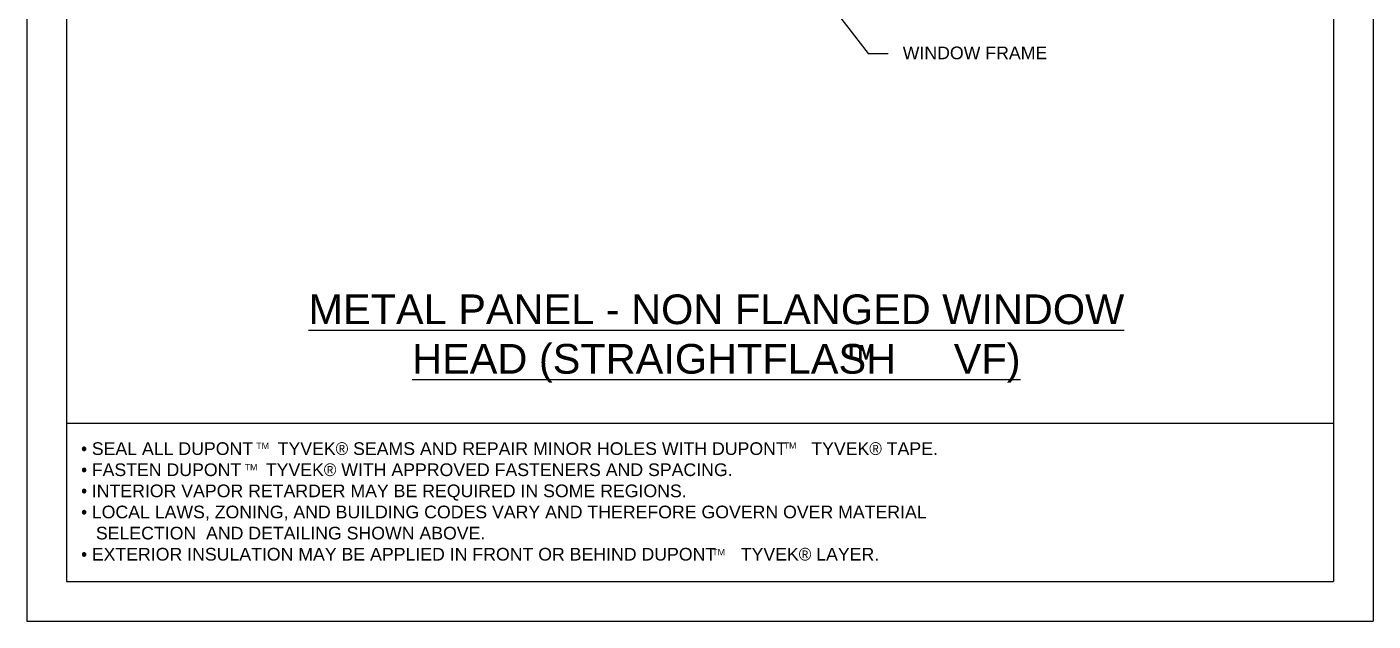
# Model space of a CAD drawing. Extents: x -129 to 26, y 0 to 100.
# Drawn here: x 0 to 25.5, y 0 to 11.25 of the extents above; entities that cross this region are included whole.
import ezdxf

# ---------------------------------------------------------------- set-up
doc = ezdxf.new("R2010")
doc.units = 0
doc.header["$LTSCALE"] = 1.5
doc.header["$MEASUREMENT"] = 0
doc.layers.get('DEFPOINTS').update_dxf_attribs({"linetype": 'CONTINUOUS'})
doc.layers.add('8X11-TTB$0$B', color=7, linetype='CONTINUOUS')
doc.layers.add('TEXT', color=7, linetype='CONTINUOUS')
doc.styles.add('DETAILS', font='sanss___.ttf', dxfattribs={"height": 1})
doc.dimstyles.new('TYVEKDETAILS', dxfattribs={"dimscale": 6, "dimtxt": 1.5, "dimasz": 0.1, "dimexe": 0.75, "dimexo": 0.75, "dimgap": 0.75, "dimtad": 0, "dimtih": 1, "dimtoh": 1, "dimdec": 4, "dimzin": 0, "dimtxsty": 'DETAILS', "dimcen": 0.0625, "dimazin": 3, "dimtfac": 1, "dimtdec": 4, "dimtofl": 0, "dimtmove": 0, "dimatfit": 3, "dimtolj": 1, "dimtzin": 0})

msp = doc.modelspace()

# ---------------------------------------------------------------- linework, layer by layer
at = {"layer": '8X11-TTB$0$B', "color": 7}
for p, q in [((0.7499999999999893, 32.25), (0.75, 0.7499999999999964)), ((24.75, 32.25000000000001), (24.75, 0.7499999999999964)), ((0.75, 3.749999999999996), (24.75, 3.749999999999996)), ((0.75, 0.7499999999999964), (24.75, 0.7499999999999964))]:
    msp.add_line(p, q, dxfattribs=at)
at = {"layer": 'DEFPOINTS'}
for p, q in [((-5.329070518200751e-15, 33), (0, -3.552713678800501e-15)), ((25.5, 33), (25.5, -3.552713678800501e-15)), ((0, -3.552713678800501e-15), (25.5, -3.552713678800501e-15))]:
    msp.add_line(p, q, dxfattribs=at)

# ---------------------------------------------------------------- texts
at = {"layer": 'TEXT', "style": 'DETAILS'}
for s, insert, char_height, width, attachment_point in [('WINDOW FRAME', (16.59054501156909, 10.88184892755186, 2.979996827461487e-09), 0.24, 8.65985794177027, 1), ('{\\LMETAL PANEL - NON FLANGED WINDOW HEAD (STRAIGHTFLASH     VF)}', (13.05959928216367, 6.186580424319953), 0.5625, 17.61536046308199, 2), ('{\\fSymbol|b0|i0|c2|p18;· }SEAL ALL DUPONT     TYVEK{\\fSymbol|b0|i0|c2|p18;â} SEAMS AND REPAIR MINOR HOLES WITH DUPONT     TYVEK{\\fSymbol|b0|i0|c2|p18;â} TAPE.\\P{\\fSymbol|b0|i0|c2|p18;· }FASTEN DUPONT     TYVEK{\\fSymbol|b0|i0|c2|p18;â} WITH APPROVED FASTENERS AND SPACING.\\P{\\fSymbol|b0|i0|c2|p18;· }INTERIOR VAPOR RETARDER MAY BE REQUIRED IN SOME REGIONS.\\P{\\fSymbol|b0|i0|c2|p18;· }LOCAL LAWS, ZONING, AND BUILDING CODES VARY AND THEREFORE GOVERN OVER MATERIAL \\P   SELECTION  AND DETAILING SHOWN ABOVE.\\P{\\fSymbol|b0|i0|c2|p18;· }EXTERIOR INSULATION MAY BE APPLIED IN FRONT OR BEHIND DUPONT     TYVEK{\\fSymbol|b0|i0|c2|p18;â} LAYER.', (1.027317918761948, 3.386548770354997), 0.24, 18.00434350593034, 1), ('TM', (4.344773299482402, 3.378448044389867), 0.12, 8.310000000000002, 1), ('TM', (14.33469141423441, 3.382851523352949), 0.12, 8.310000000000002, 1), ('TM', (4.124150968053737, 2.976885021724172), 0.12, 8.310000000000002, 1), ('TM', (12.98285850313958, 1.364580890649247), 0.12, 8.310000000000002, 1)]:
    msp.add_mtext(s, dxfattribs=dict(at, insert=insert, char_height=char_height, width=width, attachment_point=attachment_point))
at = {"layer": 'TEXT', "insert": (15.49423610851548, 5.090536042880512), "char_height": 0.28079999997192, "attachment_point": 4, "style": 'DETAILS'}
msp.add_mtext('{\\fSansSerif|b1|i0|c2|p2;TM}', dxfattribs=at)

# ---------------------------------------------------------------- leaders
at = {"layer": 'TEXT'}
msp.add_leader([(12.46181772435821, 15.25674597665837, 2.979996827461487e-09), (15.93312484941093, 10.75253962951908, 2.979996827461487e-09), (16.31397812721166, 10.75253962951908, 2.979996827461487e-09)], dimstyle='TYVEKDETAILS', override={"dimscale": 3, "dimfxl": 3}, dxfattribs=at)

doc.saveas('drawing.dxf')
